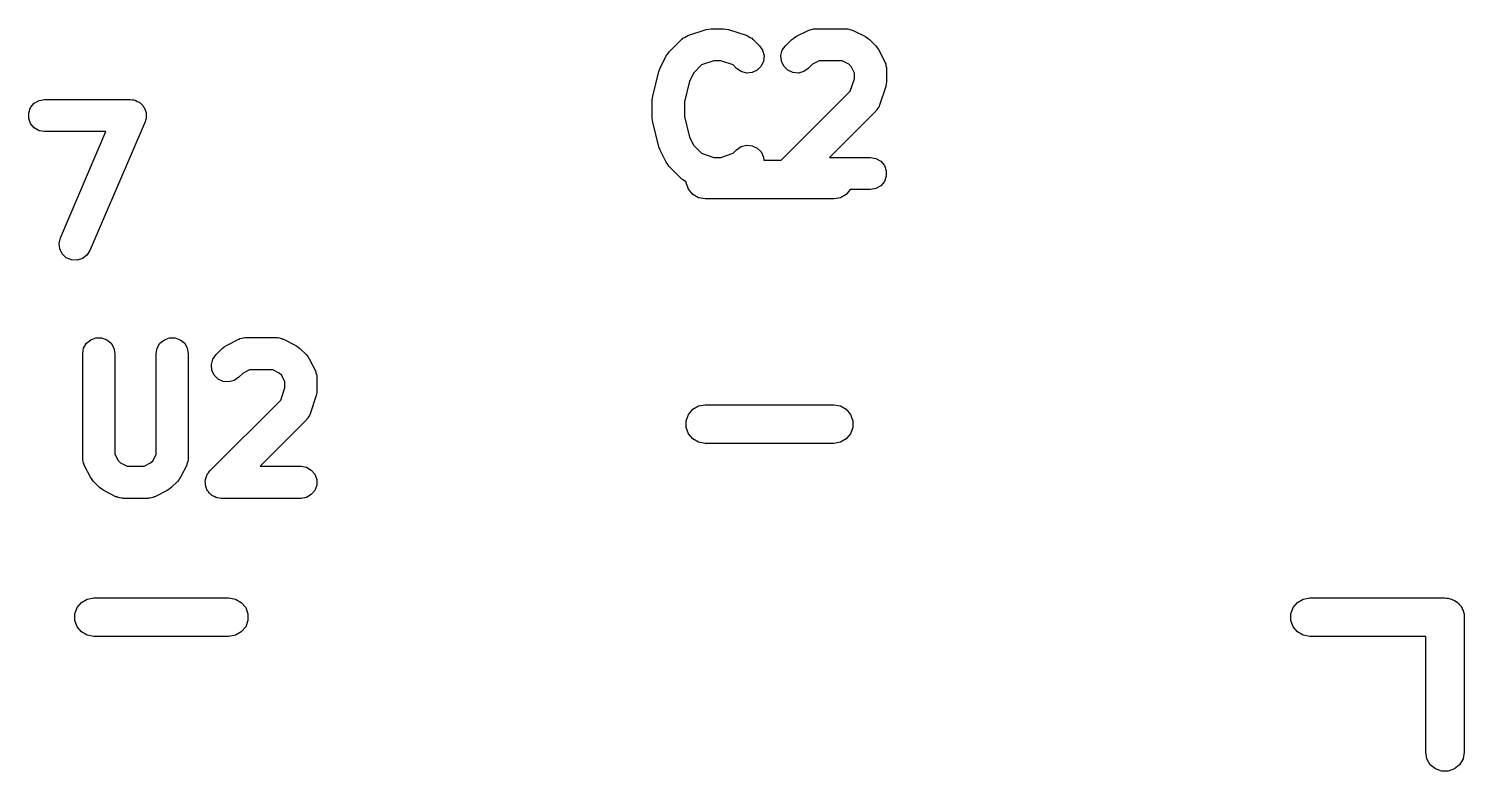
# Model space of a CAD drawing. Extents: x 133.5 to 186.6, y -127.2 to -72.7.
# Drawn here: x 157.12 to 162.7, y -97.97 to -95.09 of the extents above; entities that cross this region are included whole.
import ezdxf

# ---------------------------------------------------------------- set-up
doc = ezdxf.new("R2010")
doc.units = 0
doc.header["$MEASUREMENT"] = 0
doc.layers.add('BLACK', color=7, linetype='CONTINUOUS')

msp = doc.modelspace()

# ---------------------------------------------------------------- linework, layer by layer
at = {"layer": 'Black'}
for p, q in [((159.683, -95.1157), (159.754, -95.0919)), ((159.754, -95.0919), (159.764, -95.0904)), ((159.764, -95.0904), (159.774, -95.0887)), ((159.774, -95.0887), (159.821, -95.0887)), ((159.821, -95.0887), (159.831, -95.0904)), ((159.831, -95.0904), (159.841, -95.0919)), ((159.841, -95.0919), (159.913, -95.1157)), ((160.103, -95.1191), (160.151, -95.0953)), ((160.151, -95.0953), (160.154, -95.0943)), ((160.154, -95.0943), (160.157, -95.0925)), ((160.157, -95.0925), (160.164, -95.0912)), ((160.164, -95.0912), (160.171, -95.0891)), ((160.171, -95.0891), (160.175, -95.0893)), ((160.175, -95.0893), (160.179, -95.0887)), ((160.179, -95.0887), (160.298, -95.0887)), ((160.298, -95.0887), (160.301, -95.0893)), ((160.301, -95.0893), (160.305, -95.0891)), ((160.305, -95.0891), (160.312, -95.0912)), ((160.312, -95.0912), (160.319, -95.0925)), ((160.319, -95.0925), (160.322, -95.0943)), ((160.322, -95.0943), (160.326, -95.0953)), ((160.326, -95.0953), (160.373, -95.1191)), ((159.611, -95.1784), (159.658, -95.1308)), ((159.658, -95.1308), (159.661, -95.1287)), ((159.661, -95.1287), (159.664, -95.126)), ((159.664, -95.126), (159.67, -95.1226)), ((159.67, -95.1226), (159.676, -95.1184)), ((159.676, -95.1184), (159.679, -95.1174)), ((159.679, -95.1174), (159.683, -95.1157)), ((159.913, -95.1157), (159.916, -95.1174)), ((159.916, -95.1174), (159.919, -95.1184)), ((159.919, -95.1184), (159.925, -95.1226)), ((159.925, -95.1226), (159.932, -95.126)), ((159.932, -95.126), (159.934, -95.1287)), ((159.934, -95.1287), (159.937, -95.1308)), ((159.937, -95.1308), (159.961, -95.1546)), ((159.961, -95.1546), (159.973, -95.1724)), ((160.05, -95.1724), (160.063, -95.1546)), ((160.063, -95.1546), (160.087, -95.1308)), ((160.087, -95.1308), (160.095, -95.1251)), ((160.095, -95.1251), (160.103, -95.1191)), ((160.373, -95.1191), (160.381, -95.1251)), ((160.381, -95.1251), (160.389, -95.1308)), ((160.389, -95.1308), (160.413, -95.1546)), ((160.413, -95.1546), (160.419, -95.1628)), ((159.575, -95.2423), (159.599, -95.1947)), ((159.599, -95.1947), (159.605, -95.1866)), ((159.605, -95.1866), (159.611, -95.1784)), ((159.784, -95.2137), (159.736, -95.2296)), ((159.811, -95.2137), (159.784, -95.2137)), ((159.859, -95.2296), (159.811, -95.2137)), ((159.977, -95.215), (159.968, -95.2347)), ((159.973, -95.1724), (159.979, -95.1934)), ((159.979, -95.1934), (159.977, -95.215)), ((160.045, -95.1934), (160.05, -95.1724)), ((160.047, -95.215), (160.045, -95.1934)), ((160.056, -95.2347), (160.047, -95.215)), ((160.193, -95.2137), (160.168, -95.2264)), ((160.283, -95.2137), (160.193, -95.2137)), ((160.308, -95.2264), (160.283, -95.2137)), ((160.419, -95.1628), (160.425, -95.1709)), ((160.425, -95.1709), (160.449, -95.2185)), ((159.547, -95.3503), (159.57, -95.2551)), ((159.57, -95.2551), (159.573, -95.2488)), ((159.573, -95.2488), (159.575, -95.2423)), ((159.706, -95.2596), (159.69, -95.2921)), ((159.736, -95.2296), (159.706, -95.2596)), ((159.872, -95.243), (159.859, -95.2296)), ((159.89, -95.2555), (159.872, -95.243)), ((159.911, -95.2611), (159.89, -95.2555)), ((159.933, -95.2592), (159.911, -95.2611)), ((159.953, -95.25), (159.933, -95.2592)), ((159.968, -95.2347), (159.953, -95.25)), ((160.071, -95.25), (160.056, -95.2347)), ((160.091, -95.2592), (160.071, -95.25)), ((160.113, -95.2611), (160.091, -95.2592)), ((160.134, -95.2555), (160.113, -95.2611)), ((160.151, -95.243), (160.134, -95.2555)), ((160.168, -95.2264), (160.151, -95.243)), ((160.318, -95.2358), (160.308, -95.2264)), ((160.33, -95.2612), (160.318, -95.2358)), ((160.33, -95.2839), (160.33, -95.2612)), ((160.449, -95.2185), (160.45, -95.2219)), ((160.45, -95.2219), (160.452, -95.2251)), ((160.452, -95.2251), (160.453, -95.2323)), ((160.453, -95.2323), (160.455, -95.2393)), ((160.455, -95.2393), (160.455, -95.2429)), ((160.455, -95.2429), (160.455, -95.2464)), ((160.455, -95.2464), (160.455, -95.294)), ((159.69, -95.2921), (159.67, -95.3732)), ((160.314, -95.3317), (160.33, -95.2839)), ((160.452, -95.3138), (160.428, -95.3852)), ((160.454, -95.3039), (160.452, -95.3138)), ((160.455, -95.294), (160.454, -95.3039)), ((157.129, -95.3949), (157.143, -95.3783)), ((157.143, -95.3783), (157.162, -95.3675)), ((157.162, -95.3675), (157.183, -95.3637)), ((157.183, -95.3637), (157.517, -95.3637)), ((157.517, -95.3637), (157.524, -95.3649)), ((157.524, -95.3649), (157.531, -95.3653)), ((157.531, -95.3653), (157.534, -95.3668)), ((157.534, -95.3668), (157.538, -95.3675)), ((157.538, -95.3675), (157.544, -95.3711)), ((157.544, -95.3711), (157.551, -95.3739)), ((157.551, -95.3739), (157.554, -95.3764)), ((157.554, -95.3764), (157.557, -95.3783)), ((157.557, -95.3783), (157.561, -95.3838)), ((159.545, -95.3655), (159.546, -95.3579)), ((159.545, -95.4369), (159.545, -95.3655)), ((159.546, -95.3579), (159.547, -95.3503)), ((159.67, -95.3732), (159.67, -95.4292)), ((160.046, -95.6), (160.314, -95.3317)), ((157.122, -95.4153), (157.129, -95.3949)), ((157.122, -95.437), (157.122, -95.4153)), ((157.129, -95.4574), (157.122, -95.437)), ((157.561, -95.3838), (157.567, -95.3887)), ((157.567, -95.3887), (157.568, -95.3921)), ((157.568, -95.3921), (157.571, -95.3949)), ((157.571, -95.3949), (157.573, -95.4017)), ((157.573, -95.4017), (157.576, -95.4081)), ((157.576, -95.4081), (157.577, -95.4118)), ((157.578, -95.437), (157.576, -95.4438)), ((157.577, -95.4118), (157.578, -95.4153)), ((157.578, -95.4153), (157.578, -95.4225)), ((157.578, -95.4225), (157.579, -95.4297)), ((157.579, -95.4297), (157.578, -95.4333)), ((157.578, -95.4333), (157.578, -95.437)), ((159.546, -95.4444), (159.545, -95.4369)), ((159.67, -95.4292), (159.69, -95.5103)), ((160.413, -95.4097), (160.234, -95.5887)), ((160.415, -95.4067), (160.413, -95.4097)), ((160.418, -95.4043), (160.415, -95.4067)), ((160.421, -95.3979), (160.418, -95.4043)), ((160.426, -95.3919), (160.421, -95.3979)), ((160.427, -95.3884), (160.426, -95.3919)), ((160.428, -95.3852), (160.427, -95.3884)), ((157.143, -95.4741), (157.129, -95.4574)), ((157.162, -95.4849), (157.143, -95.4741)), ((157.183, -95.4887), (157.162, -95.4849)), ((157.422, -95.4887), (157.183, -95.4887)), ((157.245, -95.9016), (157.422, -95.4887)), ((157.574, -95.4508), (157.36, -95.9508)), ((157.576, -95.4438), (157.574, -95.4508)), ((159.547, -95.4521), (159.546, -95.4444)), ((159.57, -95.5473), (159.547, -95.4521)), ((159.573, -95.5535), (159.57, -95.5473)), ((159.69, -95.5103), (159.706, -95.5427)), ((159.706, -95.5427), (159.736, -95.5728)), ((159.872, -95.5594), (159.89, -95.5469)), ((159.89, -95.5469), (159.911, -95.5413)), ((159.911, -95.5413), (159.933, -95.5432)), ((159.933, -95.5432), (159.953, -95.5524)), ((159.575, -95.5601), (159.573, -95.5535)), ((159.599, -95.6077), (159.575, -95.5601)), ((159.736, -95.5728), (159.784, -95.5887)), ((159.784, -95.5887), (159.811, -95.5887)), ((159.811, -95.5887), (159.859, -95.5728)), ((159.859, -95.5728), (159.872, -95.5594)), ((159.953, -95.5524), (159.968, -95.5677)), ((159.968, -95.5677), (159.977, -95.5874)), ((159.977, -95.5874), (159.978, -95.6)), ((159.978, -95.6), (160.046, -95.6)), ((160.234, -95.5887), (160.393, -95.5887)), ((160.393, -95.5887), (160.414, -95.5925)), ((160.414, -95.5925), (160.433, -95.6033)), ((160.433, -95.6033), (160.447, -95.6199)), ((159.605, -95.6158), (159.599, -95.6077)), ((159.611, -95.624), (159.605, -95.6158)), ((159.658, -95.6716), (159.611, -95.624)), ((160.447, -95.6199), (160.454, -95.6403)), ((160.454, -95.662), (160.447, -95.6824)), ((160.454, -95.6403), (160.454, -95.662)), ((159.661, -95.6736), (159.658, -95.6716)), ((159.664, -95.6763), (159.661, -95.6736)), ((159.67, -95.6798), (159.664, -95.6763)), ((159.676, -95.684), (159.67, -95.6798)), ((159.676, -95.6841), (159.676, -95.684)), ((159.676, -95.688), (159.676, -95.6841)), ((159.685, -95.7125), (159.676, -95.688)), ((159.702, -95.7325), (159.685, -95.7125)), ((160.314, -95.7137), (160.298, -95.7325)), ((160.393, -95.7137), (160.314, -95.7137)), ((160.414, -95.7099), (160.393, -95.7137)), ((160.433, -95.6991), (160.414, -95.7099)), ((160.447, -95.6824), (160.433, -95.6991)), ((159.724, -95.7455), (159.702, -95.7325)), ((159.75, -95.75), (159.724, -95.7455)), ((160.25, -95.75), (159.75, -95.75)), ((160.276, -95.7455), (160.25, -95.75)), ((160.298, -95.7325), (160.276, -95.7455)), ((157.24, -95.9227), (157.245, -95.9016)), ((157.243, -95.9443), (157.24, -95.9227)), ((157.252, -95.9636), (157.243, -95.9443)), ((157.268, -95.9785), (157.252, -95.9636)), ((157.288, -95.987), (157.268, -95.9785)), ((157.31, -95.9883), (157.288, -95.987)), ((157.331, -95.982), (157.31, -95.9883)), ((157.348, -95.969), (157.331, -95.982)), ((157.36, -95.9508), (157.348, -95.969)), ((157.332, -96.3512), (157.335, -96.3298)), ((157.335, -96.3298), (157.346, -96.311)), ((157.346, -96.311), (157.363, -96.2971)), ((157.363, -96.2971), (157.383, -96.2896)), ((157.383, -96.2896), (157.405, -96.2896)), ((157.405, -96.2896), (157.425, -96.2971)), ((157.425, -96.2971), (157.442, -96.311)), ((157.442, -96.311), (157.453, -96.3298)), ((157.453, -96.3298), (157.457, -96.3512)), ((157.617, -96.3512), (157.621, -96.3298)), ((157.621, -96.3298), (157.632, -96.311)), ((157.632, -96.311), (157.649, -96.2971)), ((157.649, -96.2971), (157.669, -96.2896)), ((157.669, -96.2896), (157.691, -96.2896)), ((157.691, -96.2896), (157.711, -96.2971)), ((157.711, -96.2971), (157.728, -96.311)), ((157.728, -96.311), (157.738, -96.3298)), ((157.738, -96.3298), (157.742, -96.3512)), ((157.85, -96.3546), (157.874, -96.3308)), ((157.874, -96.3308), (157.882, -96.3251)), ((157.882, -96.3251), (157.89, -96.3191)), ((157.89, -96.3191), (157.938, -96.2953)), ((157.938, -96.2953), (157.941, -96.2943)), ((157.941, -96.2943), (157.944, -96.2925)), ((157.944, -96.2925), (157.951, -96.2912)), ((157.951, -96.2912), (157.958, -96.2891)), ((157.958, -96.2891), (157.962, -96.2893)), ((157.962, -96.2893), (157.965, -96.2887)), ((157.965, -96.2887), (158.085, -96.2887)), ((158.085, -96.2887), (158.088, -96.2893)), ((158.088, -96.2893), (158.092, -96.2891)), ((158.092, -96.2891), (158.099, -96.2912)), ((158.099, -96.2912), (158.106, -96.2925)), ((158.106, -96.2925), (158.109, -96.2943)), ((158.109, -96.2943), (158.112, -96.2953)), ((158.112, -96.2953), (158.16, -96.3191)), ((158.16, -96.3191), (158.168, -96.3251)), ((158.168, -96.3251), (158.176, -96.3308)), ((158.176, -96.3308), (158.2, -96.3546)), ((157.332, -96.756), (157.332, -96.3512)), ((157.457, -96.3512), (157.457, -96.7412)), ((157.617, -96.7412), (157.617, -96.3512)), ((157.742, -96.3512), (157.742, -96.756)), ((157.832, -96.3934), (157.837, -96.3724)), ((157.837, -96.3724), (157.85, -96.3546)), ((158.2, -96.3546), (158.206, -96.3628)), ((158.206, -96.3628), (158.212, -96.3709)), ((158.212, -96.3709), (158.236, -96.4185)), ((157.834, -96.415), (157.832, -96.3934)), ((157.843, -96.4347), (157.834, -96.415)), ((157.858, -96.45), (157.843, -96.4347)), ((157.938, -96.443), (157.92, -96.4555)), ((157.955, -96.4264), (157.938, -96.443)), ((157.98, -96.4137), (157.955, -96.4264)), ((158.07, -96.4137), (157.98, -96.4137)), ((158.095, -96.4264), (158.07, -96.4137)), ((158.105, -96.4358), (158.095, -96.4264)), ((158.117, -96.4612), (158.105, -96.4358)), ((158.236, -96.4185), (158.237, -96.4219)), ((158.237, -96.4219), (158.238, -96.4251)), ((158.238, -96.4251), (158.24, -96.4323)), ((158.24, -96.4323), (158.242, -96.4393)), ((158.242, -96.4393), (158.242, -96.4429)), ((158.242, -96.4429), (158.242, -96.4464)), ((157.878, -96.4592), (157.858, -96.45)), ((157.899, -96.4611), (157.878, -96.4592)), ((157.92, -96.4555), (157.899, -96.4611)), ((158.101, -96.5317), (158.117, -96.4839)), ((158.117, -96.4839), (158.117, -96.4612)), ((158.242, -96.494), (158.241, -96.5039)), ((158.242, -96.4464), (158.242, -96.494)), ((157.826, -96.807), (158.101, -96.5317)), ((158.239, -96.5138), (158.215, -96.5852)), ((158.241, -96.5039), (158.239, -96.5138)), ((159.702, -96.5675), (159.724, -96.5545)), ((159.724, -96.5545), (159.75, -96.55)), ((159.75, -96.55), (160.25, -96.55)), ((160.25, -96.55), (160.276, -96.5545)), ((160.276, -96.5545), (160.298, -96.5675)), ((158.2, -96.6097), (158.021, -96.7887)), ((158.202, -96.6067), (158.2, -96.6097)), ((158.205, -96.6043), (158.202, -96.6067)), ((158.208, -96.5979), (158.205, -96.6043)), ((158.213, -96.5919), (158.208, -96.5979)), ((158.214, -96.5884), (158.213, -96.5919)), ((158.215, -96.5852), (158.214, -96.5884)), ((159.676, -96.612), (159.685, -96.5875)), ((159.685, -96.5875), (159.702, -96.5675)), ((160.298, -96.5675), (160.315, -96.5875)), ((160.315, -96.5875), (160.324, -96.612)), ((159.676, -96.638), (159.676, -96.612)), ((159.685, -96.6625), (159.676, -96.638)), ((159.702, -96.6825), (159.685, -96.6625)), ((160.315, -96.6625), (160.298, -96.6825)), ((160.324, -96.638), (160.315, -96.6625)), ((160.324, -96.612), (160.324, -96.638)), ((159.724, -96.6955), (159.702, -96.6825)), ((159.75, -96.7), (159.724, -96.6955)), ((160.25, -96.7), (159.75, -96.7)), ((160.276, -96.6955), (160.25, -96.7)), ((160.298, -96.6825), (160.276, -96.6955)), ((157.332, -96.7595), (157.332, -96.756)), ((157.332, -96.7631), (157.332, -96.7595)), ((157.334, -96.7701), (157.332, -96.7631)), ((157.335, -96.7773), (157.334, -96.7701)), ((157.337, -96.7804), (157.335, -96.7773)), ((157.457, -96.7412), (157.469, -96.7665)), ((157.469, -96.7665), (157.479, -96.776)), ((157.479, -96.776), (157.504, -96.7887)), ((157.57, -96.7887), (157.595, -96.776)), ((157.595, -96.776), (157.605, -96.7665)), ((157.605, -96.7665), (157.617, -96.7412)), ((157.738, -96.7773), (157.737, -96.7804)), ((157.74, -96.7701), (157.738, -96.7773)), ((157.742, -96.7631), (157.74, -96.7701)), ((157.742, -96.756), (157.742, -96.7595)), ((157.742, -96.7595), (157.742, -96.7631)), ((157.338, -96.7839), (157.337, -96.7804)), ((157.362, -96.8315), (157.338, -96.7839)), ((157.368, -96.8396), (157.362, -96.8315)), ((157.504, -96.7887), (157.57, -96.7887)), ((157.712, -96.8315), (157.706, -96.8396)), ((157.736, -96.7839), (157.712, -96.8315)), ((157.737, -96.7804), (157.736, -96.7839)), ((157.809, -96.8403), (157.811, -96.8327)), ((157.811, -96.8327), (157.814, -96.8248)), ((157.814, -96.8248), (157.815, -96.8225)), ((157.815, -96.8225), (157.816, -96.8199)), ((157.816, -96.8199), (157.821, -96.8137)), ((157.821, -96.8137), (157.826, -96.807)), ((158.021, -96.7887), (158.18, -96.7887)), ((158.18, -96.7887), (158.201, -96.7925)), ((158.201, -96.7925), (158.22, -96.8033)), ((158.22, -96.8033), (158.234, -96.8199)), ((158.234, -96.8199), (158.241, -96.8403)), ((157.374, -96.8478), (157.368, -96.8396)), ((157.397, -96.8716), (157.374, -96.8478)), ((157.406, -96.8773), (157.397, -96.8716)), ((157.414, -96.8833), (157.406, -96.8773)), ((157.461, -96.9071), (157.414, -96.8833)), ((157.66, -96.8833), (157.612, -96.9071)), ((157.668, -96.8773), (157.66, -96.8833)), ((157.676, -96.8716), (157.668, -96.8773)), ((157.7, -96.8478), (157.676, -96.8716)), ((157.706, -96.8396), (157.7, -96.8478)), ((157.808, -96.8457), (157.809, -96.8431)), ((157.809, -96.8539), (157.808, -96.8457)), ((157.809, -96.8431), (157.809, -96.8403)), ((157.809, -96.862), (157.809, -96.8539)), ((157.81, -96.8646), (157.809, -96.862)), ((157.81, -96.8674), (157.81, -96.8646)), ((157.813, -96.8748), (157.81, -96.8674)), ((157.816, -96.8824), (157.813, -96.8748)), ((157.818, -96.8845), (157.816, -96.8824)), ((157.819, -96.887), (157.818, -96.8845)), ((157.825, -96.8928), (157.819, -96.887)), ((158.234, -96.8824), (158.22, -96.8991)), ((158.241, -96.862), (158.234, -96.8824)), ((158.241, -96.8403), (158.241, -96.862)), ((157.465, -96.9081), (157.461, -96.9071)), ((157.468, -96.9099), (157.465, -96.9081)), ((157.475, -96.9112), (157.468, -96.9099)), ((157.482, -96.9133), (157.475, -96.9112)), ((157.486, -96.9131), (157.482, -96.9133)), ((157.489, -96.9137), (157.486, -96.9131)), ((157.585, -96.9137), (157.489, -96.9137)), ((157.588, -96.9131), (157.585, -96.9137)), ((157.592, -96.9133), (157.588, -96.9131)), ((157.599, -96.9112), (157.592, -96.9133)), ((157.606, -96.9099), (157.599, -96.9112)), ((157.609, -96.9081), (157.606, -96.9099)), ((157.612, -96.9071), (157.609, -96.9081)), ((157.83, -96.8991), (157.825, -96.8928)), ((157.832, -96.9004), (157.83, -96.8991)), ((157.834, -96.9024), (157.832, -96.9004)), ((157.842, -96.9058), (157.834, -96.9024)), ((157.849, -96.9099), (157.842, -96.9058)), ((157.852, -96.9104), (157.849, -96.9099)), ((157.854, -96.9116), (157.852, -96.9104)), ((157.862, -96.9123), (157.854, -96.9116)), ((157.87, -96.9137), (157.862, -96.9123)), ((158.18, -96.9137), (157.87, -96.9137)), ((158.201, -96.9099), (158.18, -96.9137)), ((158.22, -96.8991), (158.201, -96.9099)), ((157.31, -97.3375), (157.327, -97.3175)), ((157.327, -97.3175), (157.349, -97.3045)), ((157.349, -97.3045), (157.375, -97.3)), ((157.375, -97.3), (157.9, -97.3)), ((157.9, -97.3), (157.926, -97.3045)), ((157.926, -97.3045), (157.948, -97.3175)), ((157.948, -97.3175), (157.965, -97.3375)), ((162.035, -97.3375), (162.052, -97.3175)), ((162.052, -97.3175), (162.074, -97.3045)), ((162.074, -97.3045), (162.1, -97.3)), ((162.1, -97.3), (162.625, -97.3)), ((162.625, -97.3), (162.631, -97.3011)), ((162.631, -97.3011), (162.638, -97.3011)), ((162.638, -97.3011), (162.644, -97.3034)), ((162.644, -97.3034), (162.651, -97.3045)), ((162.651, -97.3045), (162.656, -97.3078)), ((162.656, -97.3078), (162.662, -97.31)), ((162.662, -97.31), (162.668, -97.3143)), ((162.668, -97.3143), (162.673, -97.3175)), ((162.673, -97.3175), (162.677, -97.3226)), ((162.677, -97.3226), (162.682, -97.3268)), ((162.682, -97.3268), (162.686, -97.3325)), ((162.686, -97.3325), (162.69, -97.3375)), ((157.301, -97.362), (157.31, -97.3375)), ((157.301, -97.388), (157.301, -97.362)), ((157.31, -97.4125), (157.301, -97.388)), ((157.965, -97.3375), (157.974, -97.362)), ((157.974, -97.388), (157.965, -97.4125)), ((157.974, -97.362), (157.974, -97.388)), ((162.026, -97.362), (162.035, -97.3375)), ((162.026, -97.388), (162.026, -97.362)), ((162.035, -97.4125), (162.026, -97.388)), ((162.69, -97.3375), (162.692, -97.3437)), ((162.692, -97.3437), (162.695, -97.3493)), ((162.695, -97.3493), (162.697, -97.3558)), ((162.697, -97.3558), (162.699, -97.362)), ((162.699, -97.362), (162.699, -97.3685)), ((162.699, -97.3685), (162.7, -97.375)), ((162.7, -97.375), (162.7, -97.9)), ((157.327, -97.4325), (157.31, -97.4125)), ((157.349, -97.4455), (157.327, -97.4325)), ((157.375, -97.45), (157.349, -97.4455)), ((157.926, -97.4455), (157.9, -97.45)), ((157.948, -97.4325), (157.926, -97.4455)), ((157.965, -97.4125), (157.948, -97.4325)), ((162.052, -97.4325), (162.035, -97.4125)), ((162.074, -97.4455), (162.052, -97.4325)), ((162.1, -97.45), (162.074, -97.4455)), ((157.9, -97.45), (157.375, -97.45)), ((162.55, -97.45), (162.1, -97.45)), ((162.55, -97.9), (162.55, -97.45)), ((162.555, -97.9257), (162.55, -97.9)), ((162.568, -97.9482), (162.555, -97.9257)), ((162.588, -97.965), (162.568, -97.9482)), ((162.682, -97.9482), (162.662, -97.965)), ((162.695, -97.9257), (162.682, -97.9482)), ((162.7, -97.9), (162.695, -97.9257)), ((162.612, -97.9739), (162.588, -97.965)), ((162.638, -97.9739), (162.612, -97.9739)), ((162.662, -97.965), (162.638, -97.9739))]:
    msp.add_line(p, q, dxfattribs=at)

doc.saveas('drawing.dxf')
